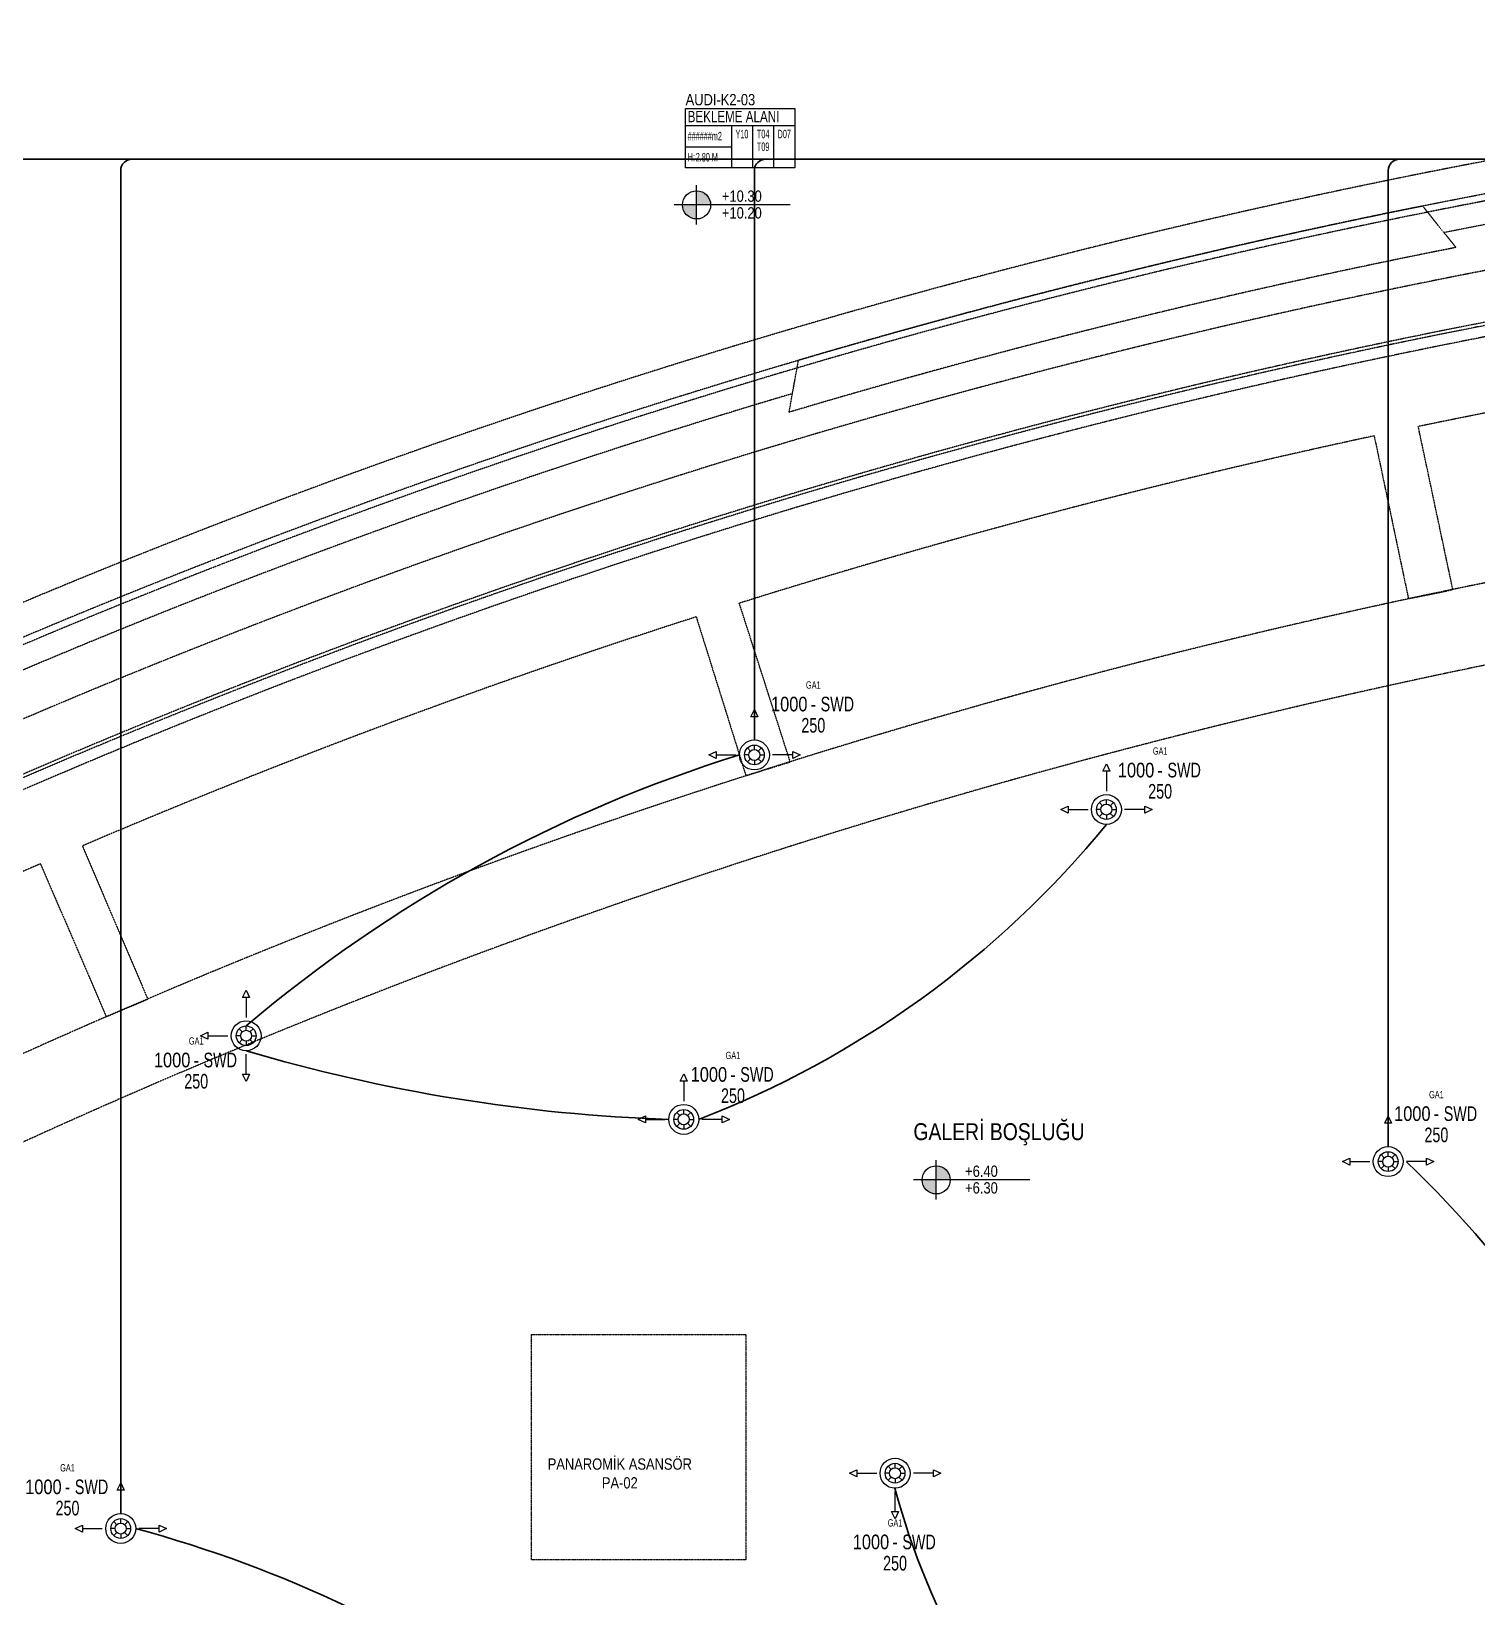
# Model space of a CAD drawing. Extents: x -1457 to 23780, y -2071 to 4205.
# Drawn here: x 14109 to 15391, y 912 to 2301 of the extents above; entities that cross this region are included whole.
import ezdxf
from ezdxf.enums import TextEntityAlignment as Align

# ---------------------------------------------------------------- set-up
doc = ezdxf.new("R2010")
doc.units = 0
doc.header["$MEASUREMENT"] = 0
doc.linetypes.add('HIDDEN', pattern=[0.375, 0.25, -0.125])
doc.layers.get('0').update_dxf_attribs({"color": 9, "lineweight": 9})
for name, color, linetype, lineweight in [('-M-HV-MNF-KOD', 241, 'Continuous', 9), ('-M-HV-MNF-OLCU', 241, 'Continuous', 9), ('-M-HVAC-S-MNF2B', 141, 'Continuous', 9), ('-M-HVAC-S-MNFTXT', 61, 'Continuous', 9), ('21', 9, 'Continuous', 9), ('E-KABLO', 7, 'Continuous', 30), ('M-TEFRIS2-015', 129, 'Continuous', 9)]:
    doc.layers.add(name, color=color, linetype=linetype, lineweight=lineweight)
doc.layers.add('-M-HV-MNF-TIP', color=168, linetype='Continuous', lineweight=9, plot=False)
doc.styles.add('Arial', font='arial.ttf', dxfattribs={"height": 2.5})
doc.styles.add('DEBI-BLOCK', font='arial.ttf', dxfattribs={"width": 0.8})
doc.styles.add('MuuM_TEXT-STANDART', font='ARIALN.TTF')

# ---------------------------------------------------------------- blocks, each defined once
blk = doc.blocks.new('0_elevationtarget-p')
h = blk.add_hatch(color=256)
h.paths.add_polyline_path([(2.5, 0, 0.414214), (0, 2.5), (0, 0)])
h.paths.add_polyline_path([(0, 0), (-2.5, 0, 0.414214), (0, -2.5)])
blk.add_line((0, -3.5), (0, 3.5))
blk.add_lwpolyline([(16.6, 0), (-4, 0)])
blk.add_circle((0, 0), 2.5)
at = {"style": 'Arial'}
blk.add_attdef('BITMISKOT', text='', height=2, dxfattribs=at).set_placement((4.5, 0), align=Align.BOTTOM_LEFT)
blk.add_attdef('KABAKOT', text='', height=2, dxfattribs=at).set_placement((4.5, -0.59), align=Align.TOP_LEFT)
blk = doc.blocks.new('0_roomno2-flat-2')
at = {"layer": '21'}
blk.add_lwpolyline([(96.9, -52.5), (0, -52.5), (0, 0), (96.9, 0)], close=True, dxfattribs=at)
for points in [[(0, -15), (96.9, -15)], [(40.6, -15), (40.6, -52.5)], [(59.4, -15), (59.4, -52.5)], [(78.1, -15), (78.1, -52.5)], [(0, -33.8), (40.6, -33.8)]]:
    blk.add_lwpolyline(points, dxfattribs=at)
at = {"layer": '21', "style": 'MuuM_TEXT-STANDART', "width": 0.6}
blk.add_text('H:', height=7.5, dxfattribs=at).set_placement((1.8, -43), align=Align.MIDDLE_LEFT)
at = {"layer": '21', "style": 'Arial'}
blk.add_attdef('ODANO', (0, 5.9), '', height=10, dxfattribs=at)
blk.add_attdef('MEKANADI', text='', height=10, dxfattribs=at).set_placement((1.8, -15), align=Align.BOTTOM_LEFT)
at = {"layer": '21', "style": 'MuuM_TEXT-STANDART', "width": 0.6}
for tag, p in [('M2', (1.8, -24.4)), ('TEMIZTAVANYUKSEKLIGI', (9, -43))]:
    blk.add_attdef(tag, text='', height=7.5, dxfattribs=at).set_placement(p, align=Align.MIDDLE_LEFT)
for tag, p in [('YER01', (50, -22.5)), ('TAVAN01', (68.8, -22.5)), ('DUVAR01', (87.5, -22.5)), ('YER02', (50, -33.8)), ('YER03', (50, -45)), ('TAVAN02', (68.8, -33.8)), ('TAVAN03', (68.8, -45)), ('DUVAR02', (87.5, -33.8)), ('DUVAR03', (87.5, -45))]:
    blk.add_attdef(tag, text='', height=7.5, dxfattribs=at).set_placement(p, align=Align.MIDDLE_CENTER)
blk = doc.blocks.new('2D-NZ1-265')
for p, q in [((-3.4, 3.4), (-6.2, 6.2)), ((0, 4.9), (0, 8.8)), ((3.4, 3.4), (6.2, 6.2)), ((-4.9, 0), (-8.8, 0)), ((-3.4, -3.4), (-6.2, -6.2)), ((0, -4.9), (0, -8.8)), ((3.4, -3.4), (6.2, -6.2)), ((4.9, 0), (8.8, 0))]:
    blk.add_line(p, q)
for points in [[(0, 34), (-3.1, 34), (0, 40.5), (3.1, 34), (0, 34), (0, 16.2)], [(-34, 0), (-34, -3.1), (-40.5, 0), (-34, 3.1), (-34, 0), (-16.3, 0)], [(0, -34), (3.1, -34), (0, -40.5), (-3.1, -34), (0, -34), (0, -16.3)]]:
    blk.add_lwpolyline(points)
for radius in [13.3, 8.77, 4.87]:
    blk.add_circle((0, 0), radius)
at = {"layer": '-M-HV-MNF-TIP', "style": 'DEBI-BLOCK', "width": 0.8, "flags": 9}
for tag, p in [('X', (-3.4, -0.2)), ('Y', (-0.8, -0.2)), ('BLNAME', (-0.6, 1.2)), ('Z', (2, -0.2)), ('DEBI', (-3.4, -1.7))]:
    blk.add_attdef(tag, p, '', height=1, dxfattribs=at)
blk.add_attdef('KOT', text='', height=1, dxfattribs=at).set_placement((-0.8, 1.2), align=Align.RIGHT)
blk = doc.blocks.new('DEBI110')
at = {"layer": '-M-HV-MNF-KOD', "style": 'Arial', "width": 0.8, "flags": 9}
blk.add_attdef('ID', text='', height=0.3, dxfattribs=at).set_placement((0, 0), align=Align.MIDDLE)
at = {"layer": '-M-HV-MNF-KOD', "color": 241, "style": 'Arial', "width": 0.8, "flags": 9}
blk.add_attdef('KOD', text='', height=1, dxfattribs=at).set_placement((-1.25, -2.82), align=Align.TOP_LEFT)
at = {"layer": '-M-HV-MNF-OLCU', "color": 241, "style": 'Arial', "width": 0.7, "flags": 8}
blk.add_attdef('OLCU', text='', height=1, dxfattribs=at).set_placement((0, -1.75), align=Align.TOP_CENTER)
at = {"layer": '-M-HV-MNF-OLCU', "color": 85, "style": 'Arial', "width": 0.7, "flags": 8}
blk.add_attdef('TEKRAR', text='', height=1, dxfattribs=at).set_placement((0, -2.91), align=Align.TOP_CENTER)
at = {"layer": '-M-HV-MNF-TIP', "style": 'DEBI-BLOCK', "width": 0.6, "flags": 8}
blk.add_attdef('GRUP', text='', height=0.5, dxfattribs=at).set_placement((0, 0.1), align=Align.BOTTOM_CENTER)
at = {"style": 'Arial', "width": 0.8, "flags": 8}
blk.add_attdef('DEBI', text='', height=1, dxfattribs=at).set_placement((-0.4, -0.3), align=Align.TOP_RIGHT)
blk.add_attdef('DUM', text='', height=1, dxfattribs=at).set_placement((0, -0.3), align=Align.TOP_CENTER)
at = {"style": 'Arial', "width": 0.7, "flags": 8}
blk.add_attdef('TIP', text='', height=1, dxfattribs=at).set_placement((0.5, -0.3), align=Align.TOP_LEFT)

msp = doc.modelspace()

# ---------------------------------------------------------------- linework, layer by layer
at = {"layer": 'E-KABLO', "color": 6}
for p, q in [((16543, 2187.9), (13885, 2187.9)), ((14188, 985.9), (14188, 2177.9)), ((14750.2, 1672.5), (14750.2, 2177.9)), ((15312.5, 1311.5), (15312.5, 2177.9))]:
    msp.add_line(p, q, dxfattribs=at)
for centre, radius, start, end in [((14198, 2177.9), 10, 90, 180), ((14760.2, 2177.9), 10, 90, 180), ((15322.5, 2177.9), 10, 90, 180), ((15107.2, 466.8), 1248.6, 107.2492, 130.3216), ((14386, 2151.6), 874.5, 291.0968, 320.6796), ((14724.9, 2830.2), 1495.3, 253.4622, 268.0594), ((14543.4, 487.9), 1128.5, 25.4295, 45.8951), ((15506.8, 1176), 653.7, 194.8518, 225.5717), ((13918.1, -82.1), 1092.1, 53.7679, 74.9788)]:
    msp.add_arc(centre, radius, start, end, dxfattribs=at)
at = {"layer": 'M-TEFRIS2-015', "linetype": 'HIDDEN', "lineweight": 0}
for points in [[(13074.5, 1250.5, -0.146575), (16650.5, 2301.4, -0.146575)], [(13074.5, 1209.1, -0.147553), (16652.5, 2266.7)], [(15362, 2122.8, -0.050395), (16650.7, 2246.1)], [(13055.9, 1124, -0.149972), (16650.5, 2206.1)], [(16671.5, 2158, 0.152192), (13054.4, 1065.3, 0.152192)], [(13124.7, 1100.5), (13117.7, 1111.1, -0.146397), (16605.5, 2161.1), (16605.5, 2148.4, 0.146396), (13124.7, 1100.5, 3.321415)], [(15339.2, 1950.7, -0.024001), (15933.8, 2044.8, -102.660387)], [(13033.6, 1157.3, -0.075525), (14784, 1979.9, -0.075525)], [(14736.8, 1793.9, -0.023225), (15300.1, 1942.4, -2.271119)], [(15949.8, 1897.9, 0.099521), (13648.1, 1167.2, 0.099521)], [(14154.1, 1578.6, -0.023394), (14698.6, 1781.8, -3.361219)], [(13576.5, 1296.5, -0.024013), (14116.8, 1562.7, -13.411976)]]:
    msp.add_lwpolyline(points, format="xyb", dxfattribs=at)
msp.add_lwpolyline([(14789.3, 2009.5, -0.022068), (15343, 2146.4), (15372.6, 2109.6, 0.023732), (14781, 1963.4)], format="xyb", close=True, dxfattribs=at)
for points in [[(15300.1, 1942.4), (15330.5, 1797.9), (15369.9, 1805.9), (15339.2, 1950.7)], [(14698.6, 1781.8), (14742.7, 1640.8), (14782, 1653.1), (14736.8, 1793.9)], [(14116.8, 1562.7), (14175.2, 1427), (14212.2, 1442.6), (14154.1, 1578.7)]]:
    msp.add_lwpolyline(points, dxfattribs=at)
msp.add_lwpolyline([(14742.5, 945), (14552.5, 945), (14552.5, 1145), (14742.5, 1145)], close=True, dxfattribs=at)
for centre, radius, start, end in [((16616.9, -4194), 6467, 89.70204, 123.21341), ((16616.4, -4192.3), 6055, 89.48509, 125.5487)]:
    msp.add_arc(centre, radius, start, end, dxfattribs=at)

# ---------------------------------------------------------------- block references
at = {"layer": '-M-HVAC-S-MNF2B'}
for p, rotation in [((14750.2, 1659.2), 270), ((15062.5, 1610.8), 270), ((14687.5, 1335.8), 270), ((15312.5, 1298.3), 270), ((14875, 1021.8), 90), ((14188, 972.7), 270)]:
    msp.add_blockref('2D-NZ1-265', p, dxfattribs=dict(at, rotation=rotation))
msp.add_blockref('2D-NZ1-265', (14299.3, 1410), dxfattribs=at)
at = {"layer": '-M-HVAC-S-MNFTXT', "xscale": 13, "yscale": 13, "zscale": 13}
for p in [(14802.5, 1714.8), (15110.2, 1656.2), (14255, 1398.9), (14731.2, 1386.1), (15355.3, 1351.3), (14140.8, 1020.1), (14875, 971.2)]:
    msp.add_blockref('DEBI110', p, dxfattribs=at).add_auto_attribs({'DEBI': '1000', 'TIP': 'SWD', 'OLCU': '250', 'GRUP': 'GA1', 'DUM': '-'})
at = {"layer": 'M-TEFRIS2-015', "linetype": 'HIDDEN', "lineweight": 0}
ref = msp.add_blockref('0_roomno2-flat-2', (14689.2, 2232.8), dxfattribs=at)
ref.add_attrib('ODANO', 'AUDI-K2-03', dxfattribs={"layer": '21', "height": 10, "style": 'MuuM_TEXT-STANDART'}).set_placement((14689.2, 2232.8), align=Align.BOTTOM_LEFT)
ref.add_attrib('MEKANADI', 'BEKLEME ALANI', dxfattribs={"layer": '21', "height": 10, "style": 'MuuM_TEXT-STANDART', "width": 0.9}).set_placement((14691, 2217.8), align=Align.BOTTOM_LEFT)
ref.add_attrib('M2', '######m2', dxfattribs={"layer": '21', "height": 7.5, "style": 'MuuM_TEXT-STANDART', "width": 0.6}).set_placement((14691, 2208.4), align=Align.MIDDLE_LEFT)
ref.add_attrib('TEMIZTAVANYUKSEKLIGI', '2.80 M', dxfattribs={"layer": '21', "height": 7.5, "style": 'MuuM_TEXT-STANDART', "width": 0.6}).set_placement((14698.2, 2189.7), align=Align.MIDDLE_LEFT)
ref.add_attrib('YER01', 'Y10', dxfattribs={"layer": '21', "height": 7.5, "style": 'MuuM_TEXT-STANDART', "width": 0.6}).set_placement((14739.2, 2210.3), align=Align.MIDDLE_CENTER)
ref.add_attrib('TAVAN01', 'T04', dxfattribs={"layer": '21', "height": 7.5, "style": 'MuuM_TEXT-STANDART', "width": 0.6}).set_placement((14758, 2210.3), align=Align.MIDDLE_CENTER)
ref.add_attrib('DUVAR01', 'D07', dxfattribs={"layer": '21', "height": 7.5, "style": 'MuuM_TEXT-STANDART', "width": 0.6}).set_placement((14776.7, 2210.3), align=Align.MIDDLE_CENTER)
ref.add_attrib('TAVAN02', 'T09', dxfattribs={"layer": '21', "height": 7.5, "style": 'MuuM_TEXT-STANDART', "width": 0.6}).set_placement((14758, 2199), align=Align.MIDDLE_CENTER)
ref = msp.add_blockref('0_elevationtarget-p', (14698.9, 2147.4), dxfattribs=dict(at, xscale=5, yscale=5, zscale=0.5))
ref.add_attrib('BITMISKOT', '+10.30', dxfattribs={"layer": '0', "height": 10, "style": 'MuuM_TEXT-STANDART'}).set_placement((14721.4, 2147.2), align=Align.BOTTOM_LEFT)
ref.add_attrib('KABAKOT', '+10.20', dxfattribs={"layer": '0', "height": 10, "style": 'MuuM_TEXT-STANDART'}).set_placement((14721.4, 2132.3), align=Align.BOTTOM_LEFT)
ref = msp.add_blockref('0_elevationtarget-p', (14911.5, 1282.1), dxfattribs=dict(at, xscale=5, yscale=5, zscale=0.5))
ref.add_attrib('BITMISKOT', ' +6.40', dxfattribs={"layer": '0', "height": 10, "style": 'MuuM_TEXT-STANDART'}).set_placement((14934, 1281.8), align=Align.BOTTOM_LEFT)
ref.add_attrib('KABAKOT', ' +6.30', dxfattribs={"layer": '0', "height": 10, "style": 'MuuM_TEXT-STANDART'}).set_placement((14934, 1267), align=Align.BOTTOM_LEFT)

# ---------------------------------------------------------------- texts
at = {"layer": 'M-TEFRIS2-015', "linetype": 'HIDDEN', "lineweight": 0, "style": 'MuuM_TEXT-STANDART'}
msp.add_text('GALERİ BOŞLUĞU', height=15, dxfattribs=at).set_placement((14891.3, 1317.4))
at = {"layer": 'M-TEFRIS2-015', "linetype": 'HIDDEN', "lineweight": 0, "insert": (14630.8, 1021.5), "char_height": 10, "attachment_point": 5, "style": 'MuuM_TEXT-STANDART'}
msp.add_mtext_dynamic_manual_height_columns('PANAROMİK ASANSÖR\\PPA-02', width=388.558, gutter_width=156.5, heights=[0], dxfattribs=at)

doc.saveas('drawing.dxf')
